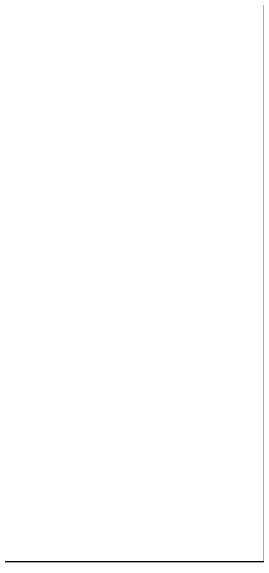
# Model space of a CAD drawing. Header units: millimetres. Extents: x 614452 to 616952, y 4151662 to 4153442.
# Drawn here: x 616633.8 to 616761.2, y 4151662.5 to 4151946.7 of the extents above; entities that cross this region are included whole.
import ezdxf

# ---------------------------------------------------------------- set-up
doc = ezdxf.new("R2010")
doc.units = ezdxf.units.MM
doc.layers.add('ANTET', color=7, linetype='Continuous')

msp = doc.modelspace()

# ---------------------------------------------------------------- linework, layer by layer
at = {"layer": 'ANTET', "flags": 128}
msp.add_lwpolyline([(614452.5, 4151777.5), (614452.5, 4152542.5), (616764.340303037, 4152542.5), (616764.340303037, 4151662.5), (614452.5, 4151662.5)], close=True, dxfattribs=at)

doc.saveas('drawing.dxf')
